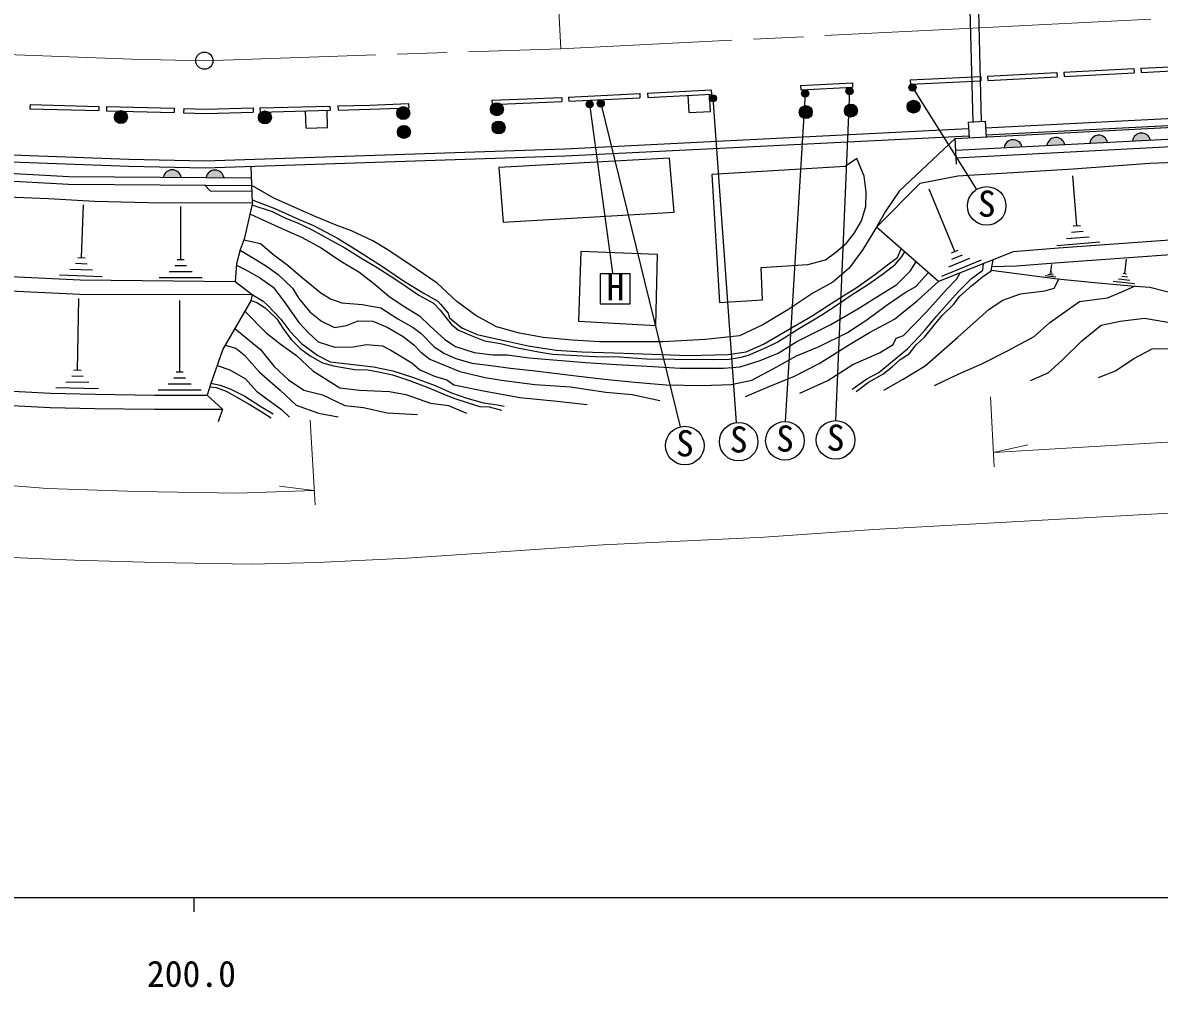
# Model space of a CAD drawing. Units: millimetres at full size, sheet at 1:1000; details may follow other scales. Extents: x 40000 to 680000, y 20000 to 380000.
# Drawn here: x 256036 to 335577, y 198715 to 266244 of the extents above; entities that cross this region are included whole.
import ezdxf
from ezdxf.enums import TextEntityAlignment as Align

# ---------------------------------------------------------------- set-up
doc = ezdxf.new("R2010")
doc.units = ezdxf.units.MM
doc.header["$LTSCALE"] = 1000
doc.linetypes.add('CHAIN', pattern=[18.5, 12, -1.5, 3.5, -1.5])
for name, color, linetype, lineweight in [('M-BGD', 7, 'Continuous', 25), ('M-BGD-EXST', 7, 'Continuous', 25), ('M-BMK', 2, 'CHAIN', 13), ('M-BMK-SRVR', 3, 'Continuous', 25), ('M-STR-HTXT', 7, 'Continuous', 13), ('M-TTL-BAND', 7, 'Continuous', 25)]:
    doc.layers.add(name, color=color, linetype=linetype, lineweight=lineweight)
doc.styles.add('ＭＳ ゴシック', font='')
doc.styles.get('ＭＳ ゴシック').set_extended_font_data('MS Gothic')

msp = doc.modelspace()

# ---------------------------------------------------------------- hatches: boundary and pattern name
at = {"layer": 'M-BGD'}
for points in [[(282211, 259920, 0.41421), (282666, 259465, 0.41421), (283121, 259920, 1)], [(288762, 260182, 0.41421), (289217, 259727, 0.41421), (289672, 260182, 1)], [(310385, 259982, 0.41421), (310840, 259527, 0.41421), (311295, 259982, 1)], [(313541, 260092, 0.41421), (313996, 259637, 0.41421), (314451, 260092, 1)], [(317924, 260367, 0.41421), (318379, 259912, 0.41421), (318834, 260367, 1)], [(262455, 259634, 0.41421), (262910, 259179, 0.41421), (263365, 259634, 1)], [(272534, 259613, 0.41421), (272989, 259158, 0.41421), (273444, 259613, 1)], [(288880, 258908, 0.41421), (289335, 258453, 0.41421), (289790, 258908, 1)], [(282258, 258599, 0.41421), (282713, 258144, 0.41421), (283168, 258599, 1)], [(333706, 257963), (334955, 258029, 0.84072)], [(324718, 257492), (325968, 257557, 0.84072)], [(327714, 257649), (328964, 257715, 0.84072)], [(330710, 257806), (331960, 257872, 0.84072)], [(265873, 255424), (267124, 255415, 0.84072)], [(268873, 255403), (270124, 255394, 0.84072)]]:
    msp.add_hatch(color=256, dxfattribs=at).paths.add_polyline_path(points)
at = {"layer": 'M-BGD-EXST'}
for points in [[(313683, 261336, 0.41421), (314022, 261236, 0.41421), (314122, 261575, 1)], [(318087, 261587, 0.41421), (318426, 261487, 0.41421), (318526, 261826, 1)], [(304120, 260833, 0.41421), (304459, 260733, 0.41421), (304559, 261072, 1)], [(310579, 261168, 0.41421), (310918, 261068, 0.41421), (311018, 261407, 1)], [(295492, 260428, 0.41421), (295831, 260328, 0.41421), (295931, 260667, 1)], [(296267, 260469, 0.41421), (296606, 260369, 0.41421), (296706, 260708, 1)]]:
    msp.add_hatch(color=256, dxfattribs=at).paths.add_polyline_path(points)

# ---------------------------------------------------------------- linework, layer by layer
at = {"layer": 'M-BGD'}
for p, q in [((322240, 270221), (322518, 259299)), ((322840, 270221), (323117, 259331)), ((334294, 263056), (339254, 263311)), ((323557, 262504), (328418, 262754)), ((323557, 262504), (323572, 262205)), ((328418, 262754), (328433, 262454)), ((328907, 262779), (333808, 263031)), ((328907, 262779), (328922, 262479)), ((328922, 262479), (333823, 262731)), ((333808, 263031), (333823, 262731)), ((334294, 263056), (334310, 262756)), ((334310, 262756), (339270, 263011)), ((310468, 261851), (314102, 262032)), ((310468, 261851), (310483, 261551)), ((310483, 261551), (314117, 261732)), ((314102, 262032), (314117, 261732)), ((318148, 262234), (323081, 262480)), ((318148, 262234), (318163, 261934)), ((318163, 261934), (323096, 262180)), ((323081, 262480), (323096, 262180)), ((323572, 262205), (328433, 262454)), ((288870, 260823), (293762, 261018)), ((293762, 261018), (293774, 260719)), ((294238, 261041), (299214, 261290)), ((294238, 261041), (294253, 260742)), ((294253, 260742), (299229, 260990)), ((299214, 261290), (299229, 260990)), ((299771, 261317), (304225, 261540)), ((299771, 261317), (299786, 261018)), ((299786, 261018), (304240, 261240)), ((302668, 259960), (302608, 261158)), ((304166, 260035), (304106, 261233)), ((304225, 261540), (304240, 261240)), ((256551, 260511), (256543, 260211)), ((256543, 260211), (261362, 260087)), ((256551, 260511), (261370, 260387)), ((261370, 260387), (261362, 260087)), ((261902, 260373), (261894, 260073)), ((261902, 260373), (266633, 260251)), ((266633, 260251), (266625, 259951)), ((267306, 260234), (267298, 259934)), ((272158, 260278), (272165, 259978)), ((272634, 260290), (277537, 260413)), ((272634, 260290), (272642, 259990)), ((272642, 259990), (277545, 260113)), ((277365, 258908), (277335, 260108)), ((277537, 260413), (277545, 260113)), ((278098, 260427), (278106, 260127)), ((283035, 260591), (283047, 260291)), ((288870, 260823), (288882, 260524)), ((288882, 260524), (293774, 260719)), ((261894, 260073), (266625, 259951)), ((275865, 258870), (275835, 260070)), ((302668, 259960), (304166, 260035)), ((322204, 259283), (323403, 259346)), ((323403, 259346), (323460, 258247)), ((275865, 258870), (277365, 258908)), ((322204, 259283), (322262, 258184)), ((321380, 256336), (321286, 258133)), ((272105, 253625), (272019, 256188)), ((329809, 252033), (329525, 255522)), ((268781, 254874), (269143, 254471)), ((321265, 250236), (319470, 254580)), ((269143, 254471), (272061, 254451)), ((260154, 249805), (260298, 253502)), ((267092, 249674), (267092, 253374)), ((329444, 251582), (330241, 251647)), ((329560, 252013), (330058, 252054)), ((328416, 250656), (331406, 250899)), ((329079, 251131), (330674, 251261)), ((259904, 249814), (260404, 249795)), ((320847, 249154), (322325, 249765)), ((321034, 250140), (321496, 250331)), ((321056, 249695), (321795, 250001)), ((259322, 248996), (260921, 248934)), ((259738, 249401), (260537, 249369)), ((266692, 249254), (267492, 249254)), ((266842, 249674), (267342, 249674)), ((320360, 248499), (323133, 249644)), ((327998, 248819), (328054, 249316)), ((333169, 248687), (333281, 249681)), ((258606, 248604), (261604, 248487)), ((265592, 248414), (268592, 248414)), ((266292, 248834), (267892, 248834)), ((327590, 248548), (328336, 248464)), ((327776, 248633), (328173, 248588)), ((327887, 248726), (328086, 248704)), ((327936, 248826), (328060, 248812)), ((332724, 248315), (333519, 248225)), ((332946, 248501), (333344, 248456)), ((333044, 248701), (333293, 248673)), ((270906, 248138), (272091, 247215)), ((332353, 248145), (333843, 247977)), ((259871, 241927), (259959, 246926)), ((267020, 241802), (267020, 246802)), ((259622, 241932), (260121, 241923)), ((259057, 241101), (260657, 241073)), ((259464, 241514), (260264, 241500)), ((266620, 241382), (267420, 241382)), ((266770, 241802), (267270, 241802)), ((258350, 240694), (261349, 240641)), ((265520, 240542), (268520, 240542)), ((266220, 240962), (267820, 240962))]:
    msp.add_line(p, q, dxfattribs=at)
for points in [[(203699, 270691), (208339, 268747), (214585, 266314), (221791, 263562), (231614, 260271), (239005, 258783), (247107, 257711), (253351, 257065), (263469, 256698), (268790, 256580), (293981, 257424), (322228, 258833)], [(203510, 270228), (208151, 268284), (214405, 265848), (221623, 263091), (231485, 259787), (238923, 258290), (247049, 257214), (253316, 256566), (263454, 256199), (268793, 256080), (294002, 256925), (322254, 258334)], [(214389, 265044), (218803, 263179), (224185, 261295), (230419, 259350), (234432, 258195), (238653, 257494), (245785, 256505), (252918, 255823), (259257, 255470), (272046, 255381)], [(214182, 264556), (218612, 262685), (224018, 260792), (230266, 258842), (234315, 257678), (238574, 256970), (245724, 255979), (252878, 255295), (259241, 254940), (272064, 254851)], [(213989, 263764), (213274, 257538), (213396, 256007), (217201, 254931), (223530, 253312), (228469, 252181), (231839, 251512), (233897, 251049), (239402, 250227), (246425, 249275), (248406, 249095), (252332, 248678), (255676, 248446), (260050, 248241), (270906, 248138)], [(213989, 263764), (215339, 262772), (220825, 260631), (222162, 260159), (226428, 258783), (230793, 257486), (232602, 257034), (233664, 256661), (240106, 255616), (245826, 254898), (250853, 254329), (254946, 254047), (257848, 253935), (261064, 253755), (264800, 253647), (272105, 253625)], [(323426, 258893), (356572, 260596), (369239, 261436), (378190, 262139)], [(321286, 258133), (353615, 259829), (377922, 261435)], [(323452, 258393), (356602, 260096), (369275, 260937), (378229, 261641)], [(267306, 260234), (268838, 260194), (272158, 260278)], [(278098, 260427), (280337, 260483), (283035, 260591)], [(278106, 260127), (280347, 260183), (283047, 260291)], [(321329, 257314), (353664, 259010), (377993, 260618)], [(267298, 259934), (268838, 259894), (272165, 259978)], [(321356, 256785), (353695, 258481), (378038, 260090)], [(321286, 258133), (317379, 254445), (316403, 253013), (315784, 251939), (314840, 250378), (313880, 249067), (312741, 248091), (311341, 247310), (309583, 246139), (307825, 245098), (306197, 244317), (303820, 244057), (300825, 243894), (296430, 243894), (294485, 244012), (292452, 244200), (290795, 244502), (289195, 244953), (287745, 245743), (286427, 246722), (285034, 248001), (283565, 249018), (281664, 250301), (280532, 250980), (279052, 251674), (277981, 252081), (276501, 252685), (273616, 253955), (272064, 254851)], [(336312, 251013), (328517, 250454), (325360, 250203), (320136, 248137), (315784, 251939), (318835, 255019), (321469, 255522), (329561, 256024), (334924, 256407), (339114, 256574)], [(213610, 254907), (216941, 253966), (223294, 252340), (228260, 251203), (231632, 250534), (233713, 250066), (239261, 249237), (246313, 248281), (248308, 248100), (252245, 247682), (255618, 247448), (260021, 247241), (272091, 247215)], [(272098, 253851), (273689, 253232), (275376, 252468), (276396, 252056), (278064, 251154), (279340, 250370), (281204, 249173), (282695, 248173), (284049, 247330), (285089, 246761), (285285, 246546), (285814, 245899), (285913, 245585), (286756, 244879), (287835, 244408), (288875, 244193), (289935, 243938), (291406, 243624), (293369, 243330), (295154, 243193), (297436, 243129), (300088, 243050), (302661, 242954), (305387, 243016), (306661, 243207), (307888, 243737), (309564, 244717), (311275, 245732), (313022, 246854), (314433, 247731), (315645, 248586), (316751, 249424), (317268, 249816), (317517, 250425)], [(272105, 253625), (271526, 251082), (271255, 250333), (271005, 249354), (270906, 248138)], [(272076, 253496), (273503, 253021), (274387, 252584), (275272, 252230), (276240, 251762), (277593, 251024), (278572, 250493), (279706, 249776), (280843, 249116), (282082, 248304), (282935, 247732), (283758, 247181), (284778, 246609), (285257, 246110), (285642, 245610), (286048, 245111), (286537, 244726), (287426, 244336), (288353, 243983), (289477, 243785), (290674, 243473), (292131, 243192), (293120, 243036), (294379, 242963), (296122, 242878), (297808, 242857), (299702, 242722), (301684, 242700), (304307, 242668), (305483, 242700), (306326, 242835), (306836, 242980), (308054, 243501), (308881, 243907), (310286, 244791), (311963, 245793), (313036, 246490), (313951, 247124), (315224, 247929), (316286, 248678), (317087, 249323), (317514, 249811), (317772, 250202)], [(271929, 252853), (273151, 252295), (274594, 251640), (275543, 251226), (276920, 250478), (278309, 249544), (279565, 248796), (280594, 248021), (281652, 247106), (282672, 246416), (283812, 245712), (284517, 245022), (285567, 244063), (286316, 243584), (287621, 243149), (288926, 242999), (289946, 242999), (291490, 242789), (295426, 242446), (297585, 242324), (299743, 242203), (302064, 242068), (305076, 242068), (306236, 242149), (307640, 242607), (308908, 243120), (310217, 243915), (312598, 245119), (314487, 246218), (315859, 247084), (317212, 247911), (318141, 248859), (318567, 249508)], [(323812, 248929), (328443, 248311), (331036, 248067), (333604, 247824), (334909, 247726), (338018, 246928), (341902, 245859), (345649, 244948), (348574, 244192), (350346, 243796), (359370, 244085), (364953, 244535), (375279, 252349)], [(323864, 249178), (325589, 249218), (328593, 249457), (336371, 250014), (339323, 250153), (348745, 250655), (355059, 250907), (360987, 251217), (364209, 251525), (368531, 251831), (373522, 252222), (374933, 252432)], [(271509, 251035), (272673, 250794), (273617, 250005), (274522, 249312), (275735, 248293), (276890, 247330), (277564, 246907), (278372, 246638), (279797, 246522), (281087, 246291), (282281, 245522), (283359, 244906), (283918, 244482), (284842, 243559), (285554, 243078), (286349, 242743), (287466, 242416), (288794, 242243), (290180, 242069), (292106, 241858), (294570, 241550), (296746, 241300), (298864, 241088), (301066, 240892), (303569, 240854), (305610, 240912), (307073, 241219), (308556, 242008), (310192, 242932), (311767, 243568), (313760, 244557), (315121, 245436), (316458, 246438), (317795, 247353), (318550, 247786), (319433, 248751)], [(271251, 250319), (272295, 249682), (273090, 249205), (273902, 248605), (274909, 247670), (275351, 246946), (276128, 246011), (276940, 245340), (277859, 244916), (278689, 245057), (279519, 245375), (280543, 245357), (281532, 244934), (282662, 244281), (283404, 243681), (283899, 243169), (284535, 242692), (286623, 241822), (288389, 241398), (289537, 241222), (291886, 240922), (294376, 240763), (296837, 240370), (298691, 240211), (300616, 239788)], [(270998, 249277), (271601, 248962), (272612, 248417), (273561, 247730), (274309, 246761), (275360, 245267), (276026, 244540), (276713, 243914), (277885, 243530), (279158, 243550), (280088, 243712), (281219, 243611), (281805, 243308), (283260, 242439), (283826, 241935), (284856, 241490), (285725, 241248), (286210, 240884), (288291, 240481), (290837, 239996), (293435, 239745), (295536, 239523)], [(314092, 240599), (315102, 241310), (315944, 241758), (316899, 242544), (317965, 243404), (318807, 244302), (319196, 244747), (320021, 245723), (320711, 246514), (321502, 247406), (322445, 248331), (323237, 248920), (323267, 249375)], [(314356, 240437), (315220, 241085), (316236, 241647), (316885, 242144), (317447, 242662), (318074, 243051), (318571, 243699), (319155, 244218), (319825, 245060), (320387, 245752), (321165, 246508), (321619, 247091), (322441, 247826), (323197, 248452), (323803, 248884), (323962, 249650)], [(310415, 240310), (312387, 241194), (314133, 242304), (315993, 243143), (316945, 243709), (317172, 244162), (317671, 244344), (319281, 245998), (320736, 247615), (321416, 248318), (321632, 248728)], [(316307, 240522), (317654, 241291), (319194, 242225), (321448, 244203), (323674, 246181), (324637, 246813), (325874, 247253), (327578, 247473), (328210, 247665), (328549, 248301)], [(306609, 240077), (308282, 240777), (310054, 241492), (311784, 242392), (313900, 243720), (315307, 244554), (317037, 245497), (318624, 246769), (320136, 248137)], [(319848, 240841), (321499, 241650), (323150, 242366), (324956, 243269), (326825, 244265), (327915, 245261), (329192, 246164), (330002, 246724), (331964, 246973), (332961, 247409), (333854, 247805)], [(272091, 247215), (272009, 246767), (270051, 243397), (269175, 240921), (268937, 240159), (270009, 239182), (269723, 238301)], [(272014, 246796), (272431, 246647), (273004, 246280), (273822, 245503), (274231, 244849), (274817, 244059), (275444, 243446), (276152, 242929), (277025, 242425), (277788, 242220), (279246, 241975), (280187, 241948), (281045, 241771), (281918, 241594), (283035, 241212), (284466, 240681), (285679, 240177), (286266, 239932), (287201, 239631), (288031, 239380), (288687, 239347), (289539, 239107)], [(272091, 247215), (272861, 246738), (273161, 246476), (274096, 245485), (274733, 244643), (275556, 243783), (276679, 242941), (277558, 242511), (279374, 242287), (280590, 242156), (281937, 241875), (283303, 241426), (284894, 240846), (286036, 240342), (287121, 239967), (288281, 239631), (289273, 239481), (289722, 239388)], [(218697, 246270), (222598, 245339), (225415, 244691), (228458, 244072), (231725, 243368), (234599, 242833), (239219, 242129), (242599, 241651), (245332, 241425), (250431, 240891), (254013, 240516), (257988, 240313), (261105, 240246), (265265, 240177), (268937, 240159)], [(271588, 246042), (273067, 244541), (274156, 243697), (275190, 242936), (276334, 241874), (278239, 240677), (279601, 240514), (281697, 240432), (282840, 240215), (284583, 239616), (285835, 239453), (287087, 238909)], [(217500, 245519), (222370, 244365), (225203, 243714), (228253, 243093), (231529, 242388), (234432, 241847), (239073, 241140), (242488, 240656), (245239, 240430), (250327, 239896), (253936, 239519), (257952, 239314), (261086, 239246), (265254, 239177), (270009, 239182)], [(326562, 241189), (327810, 241723), (328772, 242614), (330161, 243967), (331516, 245071), (332834, 245356), (334545, 245570), (336718, 245178), (339221, 244750), (341538, 244893), (342928, 245213), (343274, 245526)], [(331323, 241397), (332517, 241863), (333798, 242736), (335080, 243406), (337031, 243435), (338808, 243348), (340206, 243377), (342303, 243813), (343789, 244396), (344284, 244687), (344672, 245186)], [(270883, 244830), (272667, 243357), (273632, 242174), (274629, 241241), (275719, 240525), (277027, 240182), (278585, 239435), (279893, 239311), (281544, 238937), (283662, 238813)], [(270204, 243661), (270945, 243466), (271539, 242985), (272614, 241769), (274057, 240525), (275161, 239479), (276745, 238913), (278104, 238659)], [(269646, 242252), (270528, 241947), (271615, 241323), (272402, 240445), (273119, 239913), (274136, 239173), (274715, 238619)], [(269208, 241015), (269847, 240873), (270590, 240597), (271587, 240088), (272711, 239367), (273560, 238859)], [(269124, 240758), (269563, 240707), (270262, 240446), (271027, 240040), (271885, 239541), (272649, 239074), (273413, 238590)]]:
    msp.add_lwpolyline(points, dxfattribs=at)
for points in [[(289367, 256112), (289649, 252282), (301618, 252972), (301303, 256771)], [(304269, 255606), (304803, 246658), (307819, 246847), (307725, 249107), (310992, 249327), (312217, 249641), (312939, 250175), (313693, 250802), (314259, 251525), (314730, 252372), (315044, 253377), (315075, 254381), (314918, 255512), (314416, 256736), (313599, 256171)], [(295097, 250237), (294940, 245340), (300343, 245057), (300468, 250018)]]:
    msp.add_lwpolyline(points, close=True, dxfattribs=at)
for centre in [(282666, 259920), (289217, 260182), (310840, 259982), (313996, 260092), (318379, 260367), (262910, 259634), (272989, 259613), (289335, 258908), (282713, 258599)]:
    msp.add_circle(centre, 455, dxfattribs=at)
for centre, start, end in [((334336, 257887), 12.89369, 173.11142), ((325349, 257416), 12.89369, 173.11142), ((328344, 257573), 12.89369, 173.11142), ((331340, 257730), 12.89369, 173.11142), ((266498, 255310), 9.49216, 169.70989), ((269498, 255290), 9.49216, 169.70989)]:
    msp.add_arc(centre, 635, start, end, dxfattribs=at)
at = {"layer": 'M-BGD-EXST'}
for p, q in [((318306, 261707), (322796, 254571)), ((304339, 260952), (305966, 238251)), ((310799, 261287), (309393, 238324)), ((313902, 261455), (312928, 238386)), ((295712, 260547), (297310, 248739)), ((296486, 260588), (302044, 237949)), ((298553, 248666), (296453, 248666)), ((296453, 248666), (296453, 246566)), ((298553, 246566), (298553, 248666)), ((296453, 246566), (298553, 246566))]:
    msp.add_line(p, q, dxfattribs=at)
for centre, radius in [((313902, 261455), 250), ((318306, 261707), 250), ((304339, 260952), 250), ((310799, 261287), 250), ((295712, 260547), 250), ((296486, 260588), 250), ((323500, 253419), 1350), ((302375, 236640), 1350), ((306142, 236912), 1350), ((309378, 236974), 1350), ((312922, 237036), 1350)]:
    msp.add_circle(centre, radius, dxfattribs=at)
at = {"layer": 'M-BMK'}
msp.add_lwpolyline([(77150, 318916), (171808, 286307), (194018, 278639), (208919, 273586), (215594, 271549), (223340, 269308), (233073, 267118), (240156, 265692), (247927, 264663), (253838, 264052), (263673, 263696), (268750, 263583), (293689, 264418), (322999, 265880), (356161, 267584), (368733, 268418), (378625, 269195), (388877, 270472), (400889, 271979), (410838, 273629), (427555, 276846), (445846, 281079)], dxfattribs=at)
at = {"layer": 'M-BMK-SRVR'}
msp.add_circle((268750, 263583), 600, dxfattribs=at)
at = {"layer": 'M-STR-HTXT'}
for p, q in [((293689, 264418), (292558, 288205)), ((323776, 240056), (324026, 235158)), ((323975, 236156), (378086, 239357)), ((276141, 238414), (276503, 232485)), ((323975, 236156), (326373, 236683)), ((276442, 233483), (274006, 233791))]:
    msp.add_line(p, q, dxfattribs=at)
for points in [[(199561, 244857), (202205, 243949), (205234, 242993), (208709, 241989), (213428, 240746), (220187, 238945), (225746, 237759), (233742, 236260), (241238, 235199), (249835, 234262), (257781, 233633), (264074, 233436), (271059, 233316), (276442, 233483)], [(253665, 228880), (259667, 228615), (265376, 228456), (272012, 228333), (276631, 228453), (282919, 228750), (288135, 229108), (296658, 229681), (307921, 230223), (315597, 230765), (330742, 231593), (338441, 232031)]]:
    msp.add_lwpolyline(points, dxfattribs=at)
at = {"layer": 'M-TTL-BAND'}
for p, q in [((40000, 205000), (579000, 205000)), ((268000, 205000), (268000, 204000))]:
    msp.add_line(p, q, dxfattribs=at)

# ---------------------------------------------------------------- texts
at = {"layer": 'M-BGD-EXST', "style": 'ＭＳ ゴシック'}
for p in [(322845, 252126), (305487, 235620), (308722, 235681), (312267, 235743), (301720, 235348)]:
    msp.add_text('S', height=1833, rotation=358.508, dxfattribs=at).set_placement(p, align=Align.BOTTOM_LEFT)
msp.add_text('H', height=1833, dxfattribs=at).set_placement((296906, 246258), align=Align.BOTTOM_LEFT)
at = {"layer": 'M-TTL-BAND', "style": 'ＭＳ ゴシック'}
msp.add_text('200.0', height=1833, dxfattribs=at).set_placement((267844, 198195), align=Align.BOTTOM_CENTER)

doc.saveas('drawing.dxf')
